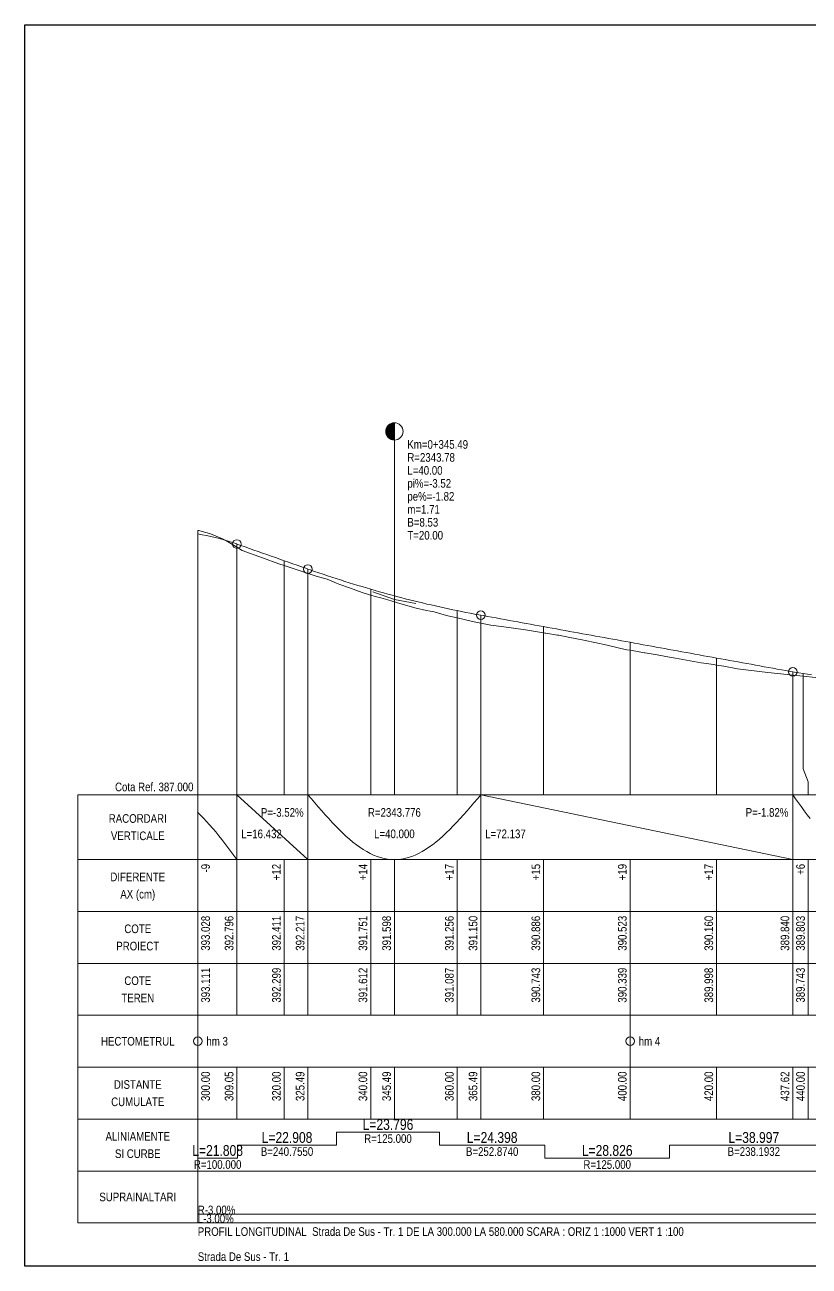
# Model space of a CAD drawing. Extents: x -600 to 1621, y -3670 to 287.
# Drawn here: x 428.6 to 610, y -1835 to -1548 of the extents above; entities that cross this region are included whole.
import ezdxf
from ezdxf.enums import TextEntityAlignment as Align

# ---------------------------------------------------------------- set-up
doc = ezdxf.new("R2010")
doc.units = 0
doc.layers.add('ARD-No Plot', color=7, linetype='Continuous', lineweight=0, plot=False)
doc.layers.add('Cartus', color=8, linetype='Continuous')
for name, color, linetype, lineweight in [('L-C. Ref', 7, 'Continuous', 0), ('L-cote-ex', 7, 'Continuous', 0), ('L-Cote-Pr', 7, 'Continuous', 0), ('L-Curbe', 7, 'Continuous', 0), ('L-Cut-Fill', 7, 'Continuous', 0), ('L-Design', 7, 'Continuous', 0), ('L-Exist', 7, 'Continuous', 0), ('L-LINES', 7, 'Continuous', 0), ('L-Pante-Tran', 7, 'Continuous', 0), ('L-rac-Vert', 7, 'Continuous', 0), ('L-TEXT', 7, 'Continuous', 0)]:
    doc.layers.add(name, color=color, linetype=linetype, lineweight=lineweight)
doc.styles.add('Arial', font='arial.ttf', dxfattribs={"width": 0.8})

# ---------------------------------------------------------------- blocks, each defined once
blk = doc.blocks.new('A3_TRANSV_ALIN_TIRENA')
at = {"layer": 'Cartus'}
blk.add_lwpolyline([(0, 0), (0, 287), (345, 287), (345, 0)], close=True, dxfattribs=at)

msp = doc.modelspace()

# ---------------------------------------------------------------- linework, layer by layer
at = {"layer": 'L-Curbe'}
for p, q in [((500.73, -1807.04), (500.73, -1804.04)), ((500.73, -1804.04), (524.52, -1804.04)), ((524.52, -1804.04), (524.52, -1807.04)), ((477.82, -1810.04), (477.82, -1807.04)), ((477.82, -1807.04), (500.73, -1807.04)), ((524.52, -1807.04), (548.92, -1807.04)), ((548.92, -1807.04), (548.92, -1810.04)), ((577.74, -1810.04), (577.74, -1807.04)), ((577.74, -1807.04), (616.74, -1807.04)), ((468.62, -1810.04), (477.82, -1810.04)), ((548.92, -1810.04), (577.74, -1810.04))]:
    msp.add_line(p, q, dxfattribs=at)
at = {"layer": 'L-Design'}
msp.add_lwpolyline([(468.62, -1665.76), (469.62, -1665.93), (470.62, -1666.13), (471.62, -1666.34), (472.62, -1666.57), (473.62, -1666.83), (474.62, -1667.11), (475.62, -1667.4), (476.62, -1667.72), (477.62, -1668.06), (477.67, -1668.08), (478.62, -1668.42), (479.62, -1668.77), (480.62, -1669.12), (481.62, -1669.47), (482.62, -1669.82), (483.62, -1670.18), (484.62, -1670.53), (485.62, -1670.88), (486.62, -1671.23), (487.62, -1671.59), (488.62, -1671.94), (489.62, -1672.29), (490.62, -1672.64), (491.62, -1672.99), (492.62, -1673.35), (493.62, -1673.7), (494.1, -1673.87), (494.62, -1674.05), (495.62, -1674.4), (496.62, -1674.74), (497.62, -1675.08), (498.62, -1675.42), (499.62, -1675.75), (500.62, -1676.07), (501.62, -1676.4), (502.62, -1676.71), (503.62, -1677.03), (504.62, -1677.34), (505.62, -1677.64), (506.62, -1677.94), (507.62, -1678.24), (508.62, -1678.53), (509.62, -1678.82), (510.62, -1679.1), (511.62, -1679.38), (512.62, -1679.66), (513.62, -1679.93), (514.1, -1680.06), (514.62, -1680.2), (515.62, -1680.46), (516.62, -1680.72), (517.62, -1680.97), (518.62, -1681.22), (519.62, -1681.47), (520.62, -1681.71), (521.62, -1681.95), (522.62, -1682.18), (523.62, -1682.41), (524.62, -1682.63), (525.62, -1682.85), (526.62, -1683.07), (527.62, -1683.28), (528.62, -1683.49), (529.62, -1683.69), (530.62, -1683.89), (531.62, -1684.08), (532.62, -1684.27), (533.62, -1684.46), (534.1, -1684.55), (534.62, -1684.64), (535.62, -1684.82), (536.62, -1685), (537.62, -1685.18), (538.62, -1685.36), (539.62, -1685.55), (540.62, -1685.73), (541.62, -1685.91), (542.62, -1686.09), (543.62, -1686.27), (544.62, -1686.45), (545.62, -1686.64), (546.62, -1686.82), (547.62, -1687), (548.62, -1687.18), (549.62, -1687.36), (550.62, -1687.54), (551.62, -1687.72), (552.62, -1687.91), (553.62, -1688.09), (554.62, -1688.27), (555.62, -1688.45), (556.62, -1688.63), (557.62, -1688.81), (558.62, -1689), (559.62, -1689.18), (560.62, -1689.36), (561.62, -1689.54), (562.62, -1689.72), (563.62, -1689.9), (564.62, -1690.08), (565.62, -1690.27), (566.62, -1690.45), (567.62, -1690.63), (568.62, -1690.81), (569.62, -1690.99), (570.62, -1691.17), (571.62, -1691.36), (572.62, -1691.54), (573.62, -1691.72), (574.62, -1691.9), (575.62, -1692.08), (576.62, -1692.26), (577.62, -1692.45), (578.62, -1692.63), (579.62, -1692.81), (580.62, -1692.99), (581.62, -1693.17), (582.62, -1693.35), (583.62, -1693.53), (584.62, -1693.72), (585.62, -1693.9), (586.62, -1694.08), (587.62, -1694.26), (588.62, -1694.44), (589.62, -1694.62), (590.62, -1694.81), (591.62, -1694.99), (592.62, -1695.17), (593.62, -1695.35), (594.62, -1695.53), (595.62, -1695.71), (596.62, -1695.89), (597.62, -1696.08), (598.62, -1696.26), (599.62, -1696.44), (600.62, -1696.62), (601.62, -1696.8), (602.62, -1696.98), (603.62, -1697.17), (604.62, -1697.35), (605.62, -1697.53), (606.24, -1697.64), (606.62, -1697.71), (607.62, -1697.87), (608.62, -1698.02), (609.62, -1698.14), (610.62, -1698.25)], dxfattribs=at)
at = {"layer": 'L-Exist'}
for p, q in [((468.62, -1664.94), (468.88, -1664.97)), ((468.88, -1664.97), (469.64, -1665.16)), ((469.64, -1665.16), (471.33, -1665.62)), ((471.33, -1665.62), (472.36, -1666.03)), ((472.36, -1666.03), (474.37, -1666.88)), ((474.37, -1666.88), (475.09, -1667.29)), ((475.09, -1667.29), (477.82, -1668.92)), ((477.82, -1668.92), (478.89, -1669.57)), ((478.89, -1669.57), (483.59, -1671.24)), ((483.59, -1671.24), (487.41, -1672.65)), ((487.41, -1672.65), (488.62, -1673.05)), ((488.62, -1673.05), (495.98, -1675.51)), ((495.98, -1675.51), (498.57, -1676.2)), ((498.57, -1676.2), (500.73, -1677.11)), ((500.73, -1677.11), (501.5, -1677.43)), ((501.5, -1677.43), (503.7, -1678.22)), ((503.7, -1678.22), (506.67, -1679.27)), ((506.67, -1679.27), (508.38, -1679.86)), ((508.38, -1679.86), (508.62, -1679.92)), ((508.62, -1679.92), (509.65, -1680.19)), ((509.65, -1680.19), (510.99, -1680.53)), ((510.99, -1680.53), (512.62, -1681.01)), ((512.62, -1681.01), (515.6, -1681.89)), ((515.6, -1681.89), (518.57, -1682.76)), ((518.57, -1682.76), (518.81, -1682.83)), ((518.81, -1682.83), (521.55, -1683.43)), ((521.55, -1683.43), (522.38, -1683.61)), ((522.38, -1683.61), (523.31, -1683.79)), ((523.31, -1683.79), (524.52, -1684.12)), ((524.52, -1684.12), (526.46, -1684.65)), ((526.46, -1684.65), (528.62, -1685.17)), ((528.62, -1685.17), (532.14, -1686.03)), ((532.14, -1686.03), (536.41, -1686.84)), ((536.41, -1686.84), (539.41, -1687.23)), ((539.41, -1687.23), (544.42, -1687.89)), ((544.42, -1687.89), (548.62, -1688.62)), ((548.62, -1688.62), (548.92, -1688.67)), ((548.92, -1688.67), (549.1, -1688.7)), ((549.1, -1688.7), (551.8, -1689.13)), ((551.8, -1689.13), (552.12, -1689.18)), ((552.12, -1689.18), (554.68, -1689.67)), ((554.68, -1689.67), (557.57, -1690.24)), ((557.57, -1690.24), (558.26, -1690.38)), ((558.26, -1690.38), (560.45, -1690.86)), ((560.45, -1690.86), (563.33, -1691.5)), ((563.33, -1691.5), (566.21, -1692.16)), ((566.21, -1692.16), (567.87, -1692.54)), ((567.87, -1692.54), (568.62, -1692.66)), ((568.62, -1692.66), (569.1, -1692.73)), ((569.1, -1692.73), (571.98, -1693.21)), ((571.98, -1693.21), (572.13, -1693.24)), ((572.13, -1693.24), (574.86, -1693.71)), ((574.86, -1693.71), (577.74, -1694.24)), ((577.74, -1694.24), (579.16, -1694.5)), ((579.16, -1694.5), (585.05, -1695.52)), ((585.05, -1695.52), (587.98, -1695.96)), ((587.98, -1695.96), (588.62, -1696.06)), ((588.62, -1696.06), (590.27, -1696.34)), ((590.27, -1696.34), (593.45, -1696.91)), ((593.45, -1696.91), (600.49, -1697.75)), ((600.49, -1697.75), (608.62, -1698.61)), ((608.62, -1698.61), (614.34, -1699.22))]:
    msp.add_line(p, q, dxfattribs=at)
at = {"layer": 'L-LINES'}
for p, q in [((468.62, -1726.04), (468.62, -1664.94)), ((477.67, -1726.04), (477.67, -1668.08)), ((488.62, -1726.04), (488.62, -1671.94)), ((494.1, -1726.04), (494.1, -1673.87)), ((508.62, -1726.04), (508.62, -1678.53)), ((514.1, -1726.04), (514.1, -1680.06)), ((528.62, -1726.04), (528.62, -1683.49)), ((534.1, -1726.04), (534.1, -1684.55)), ((548.62, -1726.04), (548.62, -1687.18)), ((568.62, -1726.04), (568.62, -1690.81)), ((588.62, -1726.04), (588.62, -1694.44)), ((606.24, -1726.04), (606.24, -1697.64)), ((608.62, -1720.04), (608.62, -1698.02)), ((609.84, -1723.04), (608.62, -1720.04)), ((609.84, -1726.04), (609.84, -1723.04)), ((440.86, -1741.04), (440.86, -1726.04)), ((440.86, -1726.04), (468.62, -1726.04)), ((468.62, -1726.04), (748.62, -1726.04)), ((468.62, -1741.04), (468.62, -1726.04)), ((440.86, -1753.04), (440.86, -1741.04)), ((440.86, -1741.04), (468.62, -1741.04)), ((468.62, -1741.04), (440.86, -1741.04)), ((468.62, -1741.04), (748.62, -1741.04)), ((468.62, -1753.04), (468.62, -1741.04)), ((468.62, -1741.04), (748.62, -1741.04)), ((468.62, -1753.04), (468.62, -1741.04)), ((477.67, -1753.04), (477.67, -1741.04)), ((488.62, -1753.04), (488.62, -1741.04)), ((494.1, -1753.04), (494.1, -1741.04)), ((508.62, -1753.04), (508.62, -1741.04)), ((514.1, -1753.04), (514.1, -1741.04)), ((528.62, -1753.04), (528.62, -1741.04)), ((534.1, -1753.04), (534.1, -1741.04)), ((548.62, -1753.04), (548.62, -1741.04)), ((568.62, -1753.04), (568.62, -1741.04)), ((588.62, -1753.04), (588.62, -1741.04)), ((606.24, -1753.04), (606.24, -1741.04)), ((609.84, -1753.04), (609.84, -1741.04)), ((440.86, -1765.04), (440.86, -1753.04)), ((440.86, -1753.04), (468.62, -1753.04)), ((468.62, -1753.04), (440.86, -1753.04)), ((468.62, -1753.04), (748.62, -1753.04)), ((468.62, -1753.04), (748.62, -1753.04)), ((468.62, -1765.04), (468.62, -1753.04)), ((477.67, -1765.04), (477.67, -1753.04)), ((488.62, -1765.04), (488.62, -1753.04)), ((494.1, -1765.04), (494.1, -1753.04)), ((508.62, -1765.04), (508.62, -1753.04)), ((514.1, -1765.04), (514.1, -1753.04)), ((528.62, -1765.04), (528.62, -1753.04)), ((534.1, -1765.04), (534.1, -1753.04)), ((548.62, -1765.04), (548.62, -1753.04)), ((568.62, -1765.04), (568.62, -1753.04)), ((588.62, -1765.04), (588.62, -1753.04)), ((606.24, -1765.04), (606.24, -1753.04)), ((609.84, -1765.04), (609.84, -1753.04)), ((440.86, -1777.04), (440.86, -1765.04)), ((440.86, -1765.04), (468.62, -1765.04)), ((468.62, -1765.04), (440.86, -1765.04)), ((468.62, -1765.04), (748.62, -1765.04)), ((468.62, -1765.04), (748.62, -1765.04)), ((468.62, -1777.04), (468.62, -1765.04)), ((477.67, -1777.04), (477.67, -1765.04)), ((488.62, -1777.04), (488.62, -1765.04)), ((494.1, -1777.04), (494.1, -1765.04)), ((508.62, -1777.04), (508.62, -1765.04)), ((514.1, -1777.04), (514.1, -1765.04)), ((528.62, -1777.04), (528.62, -1765.04)), ((534.1, -1777.04), (534.1, -1765.04)), ((548.62, -1777.04), (548.62, -1765.04)), ((568.62, -1777.04), (568.62, -1765.04)), ((588.62, -1777.04), (588.62, -1765.04)), ((606.24, -1777.04), (606.24, -1765.04)), ((609.84, -1777.04), (609.84, -1765.04)), ((440.86, -1789.04), (440.86, -1777.04)), ((440.86, -1777.04), (468.62, -1777.04)), ((468.62, -1777.04), (440.86, -1777.04)), ((468.62, -1777.04), (748.62, -1777.04)), ((468.62, -1789.04), (468.62, -1777.04)), ((468.62, -1789.04), (468.62, -1777.04)), ((468.62, -1777.04), (748.62, -1777.04)), ((568.62, -1789.04), (568.62, -1777.04)), ((440.86, -1801.04), (440.86, -1789.04)), ((440.86, -1789.04), (468.62, -1789.04)), ((468.62, -1789.04), (440.86, -1789.04)), ((468.62, -1789.04), (748.62, -1789.04)), ((468.62, -1789.04), (748.62, -1789.04)), ((468.62, -1801.04), (468.62, -1789.04)), ((477.67, -1801.04), (477.67, -1789.04)), ((488.62, -1801.04), (488.62, -1789.04)), ((494.1, -1801.04), (494.1, -1789.04)), ((508.62, -1801.04), (508.62, -1789.04)), ((514.1, -1801.04), (514.1, -1789.04)), ((528.62, -1801.04), (528.62, -1789.04)), ((534.1, -1801.04), (534.1, -1789.04)), ((548.62, -1801.04), (548.62, -1789.04)), ((568.62, -1801.04), (568.62, -1789.04)), ((588.62, -1801.04), (588.62, -1789.04)), ((606.24, -1801.04), (606.24, -1789.04)), ((609.84, -1801.04), (609.84, -1789.04)), ((440.86, -1813.04), (440.86, -1801.04)), ((440.86, -1801.04), (468.62, -1801.04)), ((468.62, -1801.04), (440.86, -1801.04)), ((468.62, -1801.04), (748.62, -1801.04)), ((468.62, -1813.04), (468.62, -1801.04)), ((468.62, -1801.04), (748.62, -1801.04)), ((440.86, -1825.04), (440.86, -1813.04)), ((440.86, -1813.04), (468.62, -1813.04)), ((468.62, -1813.04), (440.86, -1813.04)), ((468.62, -1813.04), (748.62, -1813.04)), ((468.62, -1825.04), (468.62, -1813.04)), ((468.62, -1813.04), (748.62, -1813.04)), ((468.62, -1825.04), (440.86, -1825.04)), ((468.62, -1825.04), (748.62, -1825.04))]:
    msp.add_line(p, q, dxfattribs=at)
for centre in [(468.62, -1783.04), (568.62, -1783.04)]:
    msp.add_circle(centre, 1, dxfattribs=at)
at = {"layer": 'L-Pante-Tran'}
for p, q in [((468.62, -1823.04), (488.62, -1823.04)), ((468.62, -1823.04), (488.62, -1823.04)), ((488.62, -1823.04), (508.62, -1823.04)), ((488.62, -1823.04), (508.62, -1823.04)), ((508.62, -1823.04), (528.62, -1823.04)), ((508.62, -1823.04), (528.62, -1823.04)), ((528.62, -1823.04), (548.62, -1823.04)), ((528.62, -1823.04), (548.62, -1823.04)), ((548.62, -1823.04), (568.62, -1823.04)), ((548.62, -1823.04), (568.62, -1823.04)), ((568.62, -1823.04), (588.62, -1823.04)), ((568.62, -1823.04), (588.62, -1823.04)), ((588.62, -1823.04), (608.62, -1823.04)), ((588.62, -1823.04), (608.62, -1823.04)), ((608.62, -1823.04), (628.62, -1823.04)), ((608.62, -1823.04), (628.62, -1823.04))]:
    msp.add_line(p, q, dxfattribs=at)
at = {"layer": 'L-rac-Vert'}
for p, q in [((512.16, -1641.59), (512.16, -1642.53)), ((512.18, -1641.52), (512.18, -1642.6)), ((512.2, -1641.44), (512.2, -1642.68)), ((512.23, -1641.37), (512.23, -1642.75)), ((512.25, -1641.3), (512.25, -1642.83)), ((512.29, -1641.22), (512.29, -1642.9)), ((512.32, -1641.15), (512.32, -1642.97)), ((512.36, -1641.08), (512.36, -1643.04)), ((512.4, -1641.02), (512.4, -1643.11)), ((512.44, -1640.95), (512.44, -1643.17)), ((512.48, -1640.89), (512.48, -1643.24)), ((512.53, -1640.82), (512.53, -1643.3)), ((512.58, -1640.76), (512.58, -1643.36)), ((512.63, -1640.7), (512.63, -1643.42)), ((512.69, -1640.65), (512.69, -1643.48)), ((512.74, -1640.59), (512.74, -1643.53)), ((512.8, -1640.54), (512.8, -1643.58)), ((512.86, -1640.49), (512.86, -1643.63)), ((512.93, -1640.44), (512.93, -1643.68)), ((512.99, -1640.4), (512.99, -1643.72)), ((513.06, -1640.36), (513.06, -1643.77)), ((513.13, -1640.32), (513.13, -1643.81)), ((513.19, -1640.28), (513.19, -1643.84)), ((513.27, -1640.24), (513.27, -1643.88)), ((513.34, -1640.21), (513.34, -1643.91)), ((513.41, -1640.18), (513.41, -1643.94)), ((513.48, -1640.16), (513.48, -1643.96)), ((513.56, -1640.14), (513.56, -1643.99)), ((513.64, -1640.12), (513.64, -1644.01)), ((513.71, -1640.1), (513.71, -1644.02)), ((513.79, -1640.09), (513.79, -1644.04)), ((513.87, -1640.08), (513.87, -1644.05)), ((513.95, -1640.07), (513.95, -1644.06)), ((514.02, -1640.06), (514.02, -1644.06)), ((514.1, -1680.91), (514.1, -1640.06)), ((512.1, -1641.98), (512.1, -1642.14)), ((512.11, -1641.9), (512.11, -1642.22)), ((512.12, -1641.83), (512.12, -1642.3)), ((512.13, -1641.75), (512.13, -1642.37)), ((512.14, -1641.67), (512.14, -1642.45)), ((509.1, -1679.15), (514.1, -1680.91)), ((514.1, -1680.91), (519.1, -1681.82)), ((477.67, -1741.04), (477.67, -1726.04)), ((477.67, -1726.04), (494.1, -1741.04)), ((494.1, -1741.04), (494.1, -1726.04)), ((494.9, -1726.99), (494.1, -1726.04)), ((495.7, -1727.92), (494.9, -1726.99)), ((533.3, -1726.99), (532.5, -1727.92)), ((534.1, -1726.04), (533.3, -1726.99)), ((534.1, -1741.04), (534.1, -1726.04)), ((534.1, -1726.04), (606.24, -1741.04)), ((606.24, -1741.04), (606.24, -1726.04)), ((606.91, -1726.99), (606.24, -1726.04)), ((607.58, -1727.92), (606.91, -1726.99)), ((469.27, -1730.78), (468.57, -1730.11)), ((496.5, -1728.85), (495.7, -1727.92)), ((497.3, -1729.77), (496.5, -1728.85)), ((498.1, -1730.68), (497.3, -1729.77)), ((530.9, -1729.77), (530.1, -1730.68)), ((531.7, -1728.85), (530.9, -1729.77)), ((532.5, -1727.92), (531.7, -1728.85)), ((608.25, -1728.85), (607.58, -1727.92)), ((608.92, -1729.77), (608.25, -1728.85)), ((609.59, -1730.68), (608.92, -1729.77)), ((469.97, -1731.48), (469.27, -1730.78)), ((470.67, -1732.23), (469.97, -1731.48)), ((471.37, -1733.01), (470.67, -1732.23)), ((472.07, -1733.82), (471.37, -1733.01)), ((498.9, -1731.57), (498.1, -1730.68)), ((499.7, -1732.43), (498.9, -1731.57)), ((500.5, -1733.27), (499.7, -1732.43)), ((501.3, -1734.08), (500.5, -1733.27)), ((527.7, -1733.27), (526.9, -1734.08)), ((528.5, -1732.43), (527.7, -1733.27)), ((529.3, -1731.57), (528.5, -1732.43)), ((530.1, -1730.68), (529.3, -1731.57)), ((610.26, -1731.57), (609.59, -1730.68)), ((472.77, -1734.66), (472.07, -1733.82)), ((473.47, -1735.52), (472.77, -1734.66)), ((474.17, -1736.41), (473.47, -1735.52)), ((502.1, -1734.86), (501.3, -1734.08)), ((502.9, -1735.61), (502.1, -1734.86)), ((503.7, -1736.31), (502.9, -1735.61)), ((504.5, -1736.98), (503.7, -1736.31)), ((524.5, -1736.31), (523.7, -1736.98)), ((525.3, -1735.61), (524.5, -1736.31)), ((526.1, -1734.86), (525.3, -1735.61)), ((526.9, -1734.08), (526.1, -1734.86)), ((474.87, -1737.31), (474.17, -1736.41)), ((475.57, -1738.23), (474.87, -1737.31)), ((476.27, -1739.16), (475.57, -1738.23)), ((476.97, -1740.1), (476.27, -1739.16)), ((505.3, -1737.6), (504.5, -1736.98)), ((506.1, -1738.18), (505.3, -1737.6)), ((506.9, -1738.71), (506.1, -1738.18)), ((507.7, -1739.19), (506.9, -1738.71)), ((508.5, -1739.62), (507.7, -1739.19)), ((520.5, -1739.19), (519.7, -1739.62)), ((521.3, -1738.71), (520.5, -1739.19)), ((522.1, -1738.18), (521.3, -1738.71)), ((522.9, -1737.6), (522.1, -1738.18)), ((523.7, -1736.98), (522.9, -1737.6)), ((477.67, -1741.04), (476.97, -1740.1)), ((509.3, -1739.99), (508.5, -1739.62)), ((510.1, -1740.31), (509.3, -1739.99)), ((510.9, -1740.57), (510.1, -1740.31)), ((511.7, -1740.78), (510.9, -1740.57)), ((512.5, -1740.93), (511.7, -1740.78)), ((513.3, -1741.01), (512.5, -1740.93)), ((514.1, -1741.04), (513.3, -1741.01)), ((514.9, -1741.01), (514.1, -1741.04)), ((515.7, -1740.93), (514.9, -1741.01)), ((516.5, -1740.78), (515.7, -1740.93)), ((517.3, -1740.57), (516.5, -1740.78)), ((518.1, -1740.31), (517.3, -1740.57)), ((518.9, -1739.99), (518.1, -1740.31)), ((519.7, -1739.62), (518.9, -1739.99))]:
    msp.add_line(p, q, dxfattribs=at)
for centre, radius in [((514.1, -1642.06), 2), ((477.67, -1668.08), 1), ((494.1, -1673.87), 1), ((534.1, -1684.55), 1), ((606.24, -1697.64), 1)]:
    msp.add_circle(centre, radius, dxfattribs=at)

# ---------------------------------------------------------------- block references
at = {"layer": 'L-LINES'}
msp.add_blockref('A3_TRANSV_ALIN_TIRENA', (428.62, -1835.04), dxfattribs=at)

# ---------------------------------------------------------------- texts
at = {"layer": 'ARD-No Plot', "style": 'Arial', "width": 0.8}
msp.add_text('Strada De Sus - Tr. 1', height=2, dxfattribs=at).set_placement((468.62, -1833.84))
at = {"layer": 'L-C. Ref', "style": 'Arial', "width": 0.8}
msp.add_text('Cota Ref. 387.000', height=2, dxfattribs=at).set_placement((467.62, -1725.24), align=Align.RIGHT)
at = {"layer": 'L-cote-ex', "style": 'Arial', "width": 0.8}
for s, p in [('393.111', (471.42, -1766.04)), ('392.299', (487.82, -1766.04)), ('391.612', (507.82, -1766.04)), ('391.087', (527.82, -1766.04)), ('390.743', (547.82, -1766.04)), ('390.339', (567.82, -1766.04)), ('389.998', (587.82, -1766.04)), ('389.743', (609.04, -1766.04))]:
    msp.add_text(s, height=2, rotation=90, dxfattribs=at).set_placement(p, align=Align.RIGHT)
at = {"layer": 'L-Cote-Pr', "style": 'Arial', "width": 0.8}
for s, p in [('COTE', (454.74, -1758.04)), ('PROIECT', (454.74, -1762.04))]:
    msp.add_text(s, height=2, dxfattribs=at).set_placement(p, align=Align.CENTER)
for s, p in [('393.028', (471.42, -1754.04)), ('392.796', (476.87, -1754.04)), ('392.411', (487.82, -1754.04)), ('392.217', (493.3, -1754.04)), ('391.751', (507.82, -1754.04)), ('391.598', (513.3, -1754.04)), ('391.256', (527.82, -1754.04)), ('391.150', (533.3, -1754.04)), ('390.886', (547.82, -1754.04)), ('390.523', (567.82, -1754.04)), ('390.160', (587.82, -1754.04)), ('389.840', (605.44, -1754.04)), ('389.803', (609.04, -1754.04))]:
    msp.add_text(s, height=2, rotation=90, dxfattribs=at).set_placement(p, align=Align.RIGHT)
at = {"layer": 'L-Cut-Fill', "style": 'Arial', "width": 0.8}
for s, p in [('DIFERENTE', (454.74, -1746.04)), ('AX (cm)', (454.74, -1750.04))]:
    msp.add_text(s, height=2, dxfattribs=at).set_placement(p, align=Align.CENTER)
for s, p in [('-9', (471.42, -1742.04)), ('+12', (487.82, -1742.04)), ('+14', (507.82, -1742.04)), ('+17', (527.82, -1742.04)), ('+15', (547.82, -1742.04)), ('+19', (567.82, -1742.04)), ('+17', (587.82, -1742.04)), ('+6', (609.04, -1742.04))]:
    msp.add_text(s, height=2, rotation=90, dxfattribs=at).set_placement(p, align=Align.RIGHT)
at = {"layer": 'L-rac-Vert', "style": 'Arial', "width": 0.8}
for s, p in [('Km=0+345.49', (517.1, -1646.06)), ('R=2343.78', (517.1, -1649.06)), ('L=40.00', (517.1, -1652.06)), ('pi%=-3.52', (517.1, -1655.06)), ('pe%=-1.82', (517.1, -1658.06)), ('m=1.71', (517.1, -1661.06)), ('B=8.53', (517.1, -1664.06)), ('T=20.00', (517.1, -1667.06)), ('L=16.432', (478.67, -1736.09)), ('L=72.137', (535.1, -1736.09))]:
    msp.add_text(s, height=2, dxfattribs=at).set_placement(p)
for s, p in [('RACORDARI', (454.74, -1732.54)), ('R=2343.776', (514.1, -1731.14)), ('VERTICALE', (454.74, -1736.54)), ('L=40.000', (514.1, -1736.09))]:
    msp.add_text(s, height=2, dxfattribs=at).set_placement(p, align=Align.CENTER)
for s, p in [('P=-3.52%', (493.1, -1731.14)), ('P=-1.82%', (605.24, -1731.14))]:
    msp.add_text(s, height=2, dxfattribs=at).set_placement(p, align=Align.RIGHT)
at = {"layer": 'L-TEXT', "style": 'Arial', "width": 0.8}
for s, p in [('COTE', (454.74, -1770.04)), ('TEREN', (454.74, -1774.04)), ('HECTOMETRUL', (454.74, -1784.04)), ('DISTANTE', (454.74, -1794.04)), ('CUMULATE', (454.74, -1798.04)), ('ALINIAMENTE', (454.74, -1806.04)), ('SI CURBE', (454.74, -1810.04)), ('SUPRAINALTARI', (454.74, -1820.04))]:
    msp.add_text(s, height=2, dxfattribs=at).set_placement(p, align=Align.CENTER)
for s, p in [('hm 3', (470.62, -1784.04)), ('hm 4', (570.62, -1784.04)), ('R-3.00%', (468.62, -1823.04)), ('L-3.00%', (468.62, -1825.04)), ('PROFIL LONGITUDINAL  Strada De Sus - Tr. 1 DE LA 300.000 LA 580.000 SCARA : ORIZ 1 :1000 VERT 1 :100', (468.62, -1828.04))]:
    msp.add_text(s, height=2, dxfattribs=at).set_placement(p)
for s, p in [('300.00', (471.42, -1790.04)), ('309.05', (476.87, -1790.04)), ('320.00', (487.82, -1790.04)), ('325.49', (493.3, -1790.04)), ('340.00', (507.82, -1790.04)), ('345.49', (513.3, -1790.04)), ('360.00', (527.82, -1790.04)), ('365.49', (533.3, -1790.04)), ('380.00', (547.82, -1790.04)), ('400.00', (567.82, -1790.04)), ('420.00', (587.82, -1790.04)), ('437.62', (605.44, -1790.04)), ('440.00', (609.04, -1790.04))]:
    msp.add_text(s, height=2, rotation=90, dxfattribs=at).set_placement(p, align=Align.RIGHT)
for s, height, p in [('L=23.796', 2.5, (512.62, -1803.54)), ('L=22.908', 2.5, (489.27, -1806.54)), ('R=125.000', 2, (512.62, -1806.54)), ('L=24.398', 2.5, (536.72, -1806.54)), ('L=38.997', 2.5, (597.24, -1806.54)), ('L=21.808', 2.5, (473.22, -1809.54)), ('B=240.7550', 2, (489.27, -1809.54)), ('B=252.8740', 2, (536.72, -1809.54)), ('L=28.826', 2.5, (563.33, -1809.54)), ('B=238.1932', 2, (597.24, -1809.54)), ('R=100.000', 2, (473.22, -1812.54)), ('R=125.000', 2, (563.33, -1812.54))]:
    msp.add_text(s, height=height, rotation=0, dxfattribs=at).set_placement(p, align=Align.CENTER)

doc.saveas('drawing.dxf')
